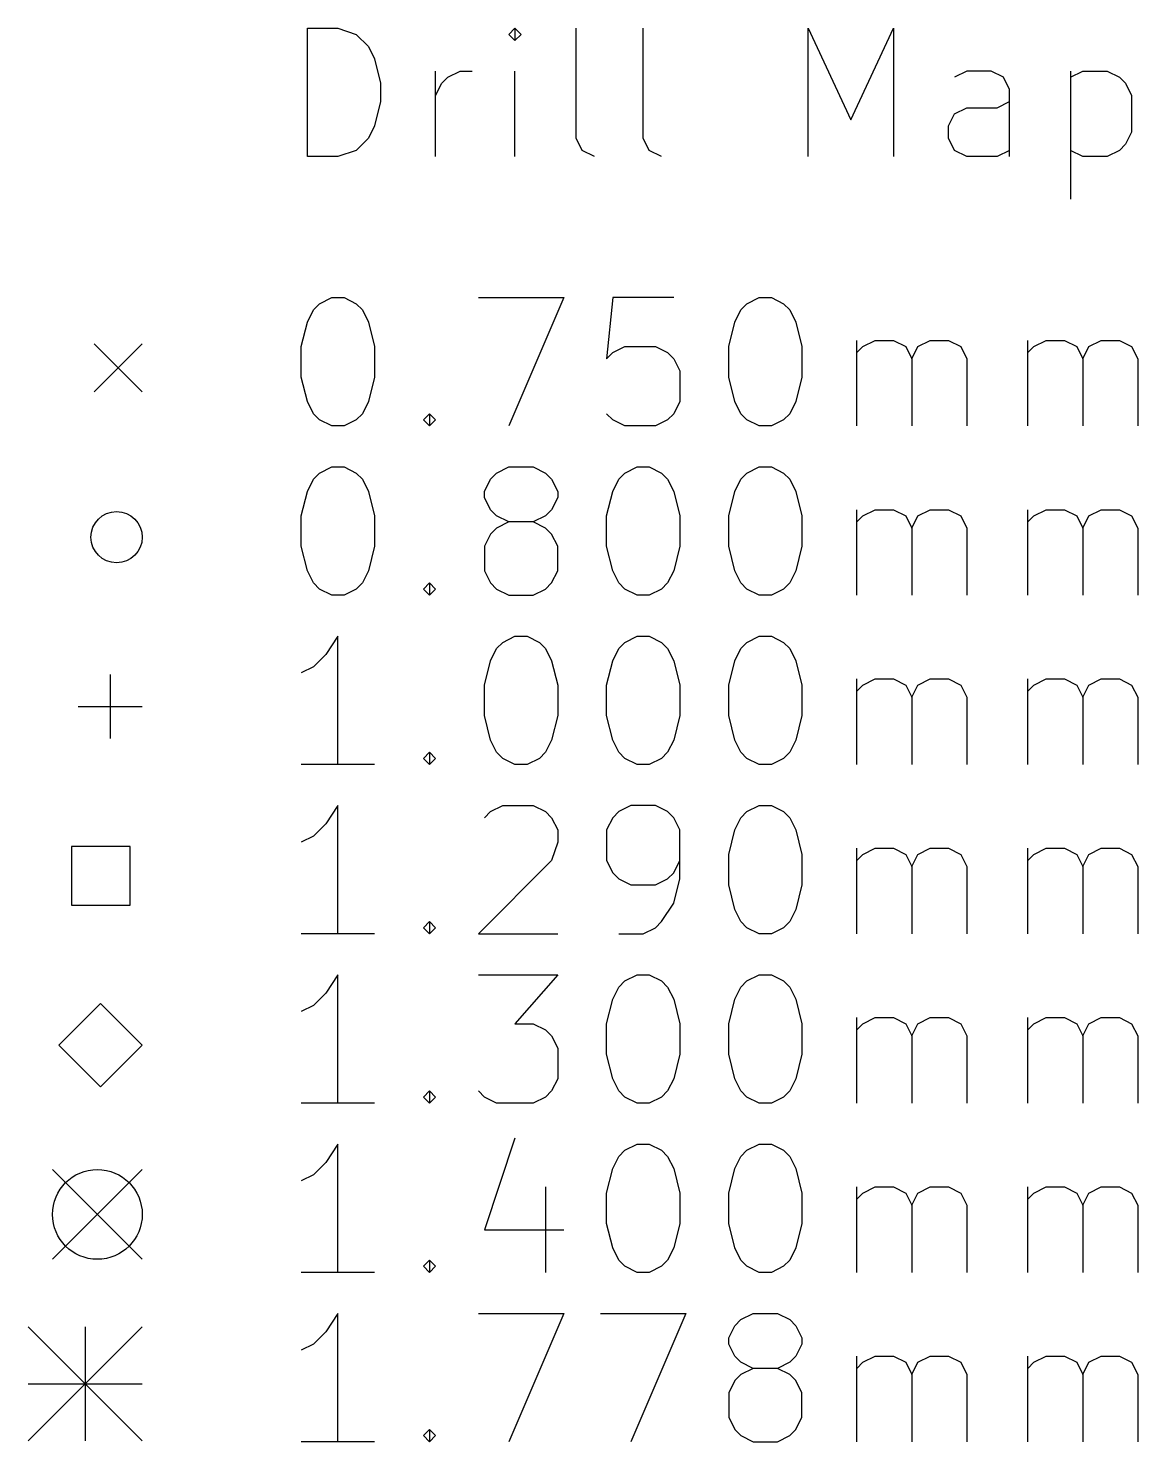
# Model space of a CAD drawing. Extents: x 10.2 to 77, y -59.9 to -12.
# Drawn here: x 10.19 to 27.5, y -59.17 to -37.13 of the extents above; entities that cross this region are included whole.
import ezdxf

# ---------------------------------------------------------------- set-up
doc = ezdxf.new("R2010")
doc.units = 0
doc.layers.add('BLACK', color=7, linetype='CONTINUOUS')

msp = doc.modelspace()

# ---------------------------------------------------------------- linework, layer by layer
at = {"layer": 'BLACK', "linetype": 'CONTINUOUS'}
for p, q in [((14.5475, -39.1334), (14.5475, -37.1334)), ((14.5475, -37.1334), (15.0237, -37.1334)), ((15.0237, -37.1334), (15.3094, -37.2287)), ((15.3094, -37.2287), (15.4999, -37.4192)), ((17.7856, -37.1334), (17.6904, -37.2287)), ((17.6904, -37.2287), (17.7856, -37.3239)), ((17.8808, -37.2287), (17.7856, -37.1334)), ((17.7856, -37.1334), (17.7856, -37.3239)), ((17.7856, -37.3239), (17.8808, -37.2287)), ((18.738, -38.8477), (18.738, -37.1334)), ((19.7856, -38.8477), (19.7856, -37.1334)), ((22.357, -39.1334), (22.357, -37.1334)), ((22.357, -37.1334), (23.0237, -38.562)), ((23.0237, -38.562), (23.6904, -37.1334)), ((23.6904, -37.1334), (23.6904, -39.1334)), ((15.4999, -37.4192), (15.5951, -37.6096)), ((15.5951, -37.6096), (15.6904, -37.9906)), ((16.5475, -39.1334), (16.5475, -37.8001)), ((16.6427, -37.9906), (16.738, -37.8953)), ((16.738, -37.8953), (16.9285, -37.8001)), ((16.9285, -37.8001), (17.1189, -37.8001)), ((17.7856, -39.1334), (17.7856, -37.8001)), ((24.8332, -37.8001), (24.6427, -37.8953)), ((25.2142, -37.8001), (24.8332, -37.8001)), ((25.4047, -37.8953), (25.2142, -37.8001)), ((25.4999, -38.0858), (25.4047, -37.8953)), ((26.4523, -37.8001), (26.4523, -39.8001)), ((26.4523, -37.8953), (26.6427, -37.8001)), ((26.6427, -37.8001), (27.0237, -37.8001)), ((27.0237, -37.8001), (27.2142, -37.8953)), ((27.2142, -37.8953), (27.3094, -37.9906)), ((15.6904, -37.9906), (15.6904, -38.2763)), ((16.5475, -38.1811), (16.6427, -37.9906)), ((25.4999, -39.1334), (25.4999, -38.0858)), ((27.3094, -37.9906), (27.4047, -38.1811)), ((15.6904, -38.2763), (15.5951, -38.6573)), ((25.3094, -38.3715), (25.4999, -38.2763)), ((27.4047, -38.1811), (27.4047, -38.7525)), ((24.5475, -38.6573), (24.6427, -38.4668)), ((24.6427, -38.4668), (24.8332, -38.3715)), ((24.8332, -38.3715), (25.3094, -38.3715)), ((15.5951, -38.6573), (15.4999, -38.8477)), ((24.5475, -38.8477), (24.5475, -38.6573)), ((27.4047, -38.7525), (27.3094, -38.943)), ((15.4999, -38.8477), (15.3094, -39.0382)), ((18.8332, -39.0382), (18.738, -38.8477)), ((19.8808, -39.0382), (19.7856, -38.8477)), ((24.6427, -39.0382), (24.5475, -38.8477)), ((27.3094, -38.943), (27.2142, -39.0382)), ((15.0237, -39.1334), (14.5475, -39.1334)), ((15.3094, -39.0382), (15.0237, -39.1334)), ((19.0237, -39.1334), (18.8332, -39.0382)), ((20.0713, -39.1334), (19.8808, -39.0382)), ((24.8332, -39.1334), (24.6427, -39.0382)), ((25.3094, -39.1334), (24.8332, -39.1334)), ((25.4999, -39.0382), (25.3094, -39.1334)), ((26.6427, -39.1334), (26.4523, -39.0382)), ((27.0237, -39.1334), (26.6427, -39.1334)), ((27.2142, -39.0382), (27.0237, -39.1334)), ((14.6427, -41.5239), (14.738, -41.4287)), ((14.738, -41.4287), (14.9285, -41.3334)), ((14.9285, -41.3334), (15.1189, -41.3334)), ((15.1189, -41.3334), (15.3094, -41.4287)), ((15.3094, -41.4287), (15.4047, -41.5239)), ((17.2142, -41.3334), (18.5475, -41.3334)), ((18.5475, -41.3334), (17.6904, -43.3334)), ((19.3094, -41.3334), (19.2142, -42.2858)), ((20.2618, -41.3334), (19.3094, -41.3334)), ((21.3094, -41.5239), (21.4047, -41.4287)), ((21.4047, -41.4287), (21.5951, -41.3334)), ((21.5951, -41.3334), (21.7856, -41.3334)), ((21.7856, -41.3334), (21.9761, -41.4287)), ((21.9761, -41.4287), (22.0713, -41.5239)), ((14.5475, -41.7144), (14.6427, -41.5239)), ((15.4047, -41.5239), (15.4999, -41.7144)), ((21.2142, -41.7144), (21.3094, -41.5239)), ((22.0713, -41.5239), (22.1666, -41.7144)), ((14.4523, -42.0953), (14.5475, -41.7144)), ((15.4999, -41.7144), (15.5951, -42.0953)), ((21.1189, -42.0953), (21.2142, -41.7144)), ((22.1666, -41.7144), (22.2618, -42.0953)), ((11.2213, -42.0537), (11.9713, -42.8037)), ((11.9713, -42.0537), (11.2213, -42.8037)), ((14.4523, -42.5715), (14.4523, -42.0953)), ((15.5951, -42.0953), (15.5951, -42.5715)), ((19.3094, -42.1906), (19.4999, -42.0953)), ((19.4999, -42.0953), (19.9761, -42.0953)), ((19.9761, -42.0953), (20.1666, -42.1906)), ((21.1189, -42.5715), (21.1189, -42.0953)), ((22.2618, -42.0953), (22.2618, -42.5715)), ((23.1189, -43.3334), (23.1189, -42.0001)), ((23.1189, -42.1906), (23.2142, -42.0953)), ((23.2142, -42.0953), (23.4047, -42.0001)), ((23.4047, -42.0001), (23.6904, -42.0001)), ((23.6904, -42.0001), (23.8808, -42.0953)), ((23.8808, -42.0953), (23.9761, -42.2858)), ((23.9761, -42.2858), (24.0713, -42.0953)), ((24.0713, -42.0953), (24.2618, -42.0001)), ((24.2618, -42.0001), (24.5475, -42.0001)), ((24.5475, -42.0001), (24.738, -42.0953)), ((24.738, -42.0953), (24.8332, -42.2858)), ((25.7856, -43.3334), (25.7856, -42.0001)), ((25.7856, -42.1906), (25.8808, -42.0953)), ((25.8808, -42.0953), (26.0713, -42.0001)), ((26.0713, -42.0001), (26.357, -42.0001)), ((26.357, -42.0001), (26.5475, -42.0953)), ((26.5475, -42.0953), (26.6427, -42.2858)), ((26.6427, -42.2858), (26.738, -42.0953)), ((26.738, -42.0953), (26.9285, -42.0001)), ((26.9285, -42.0001), (27.2142, -42.0001)), ((27.2142, -42.0001), (27.4047, -42.0953)), ((27.4047, -42.0953), (27.4999, -42.2858)), ((19.2142, -42.2858), (19.3094, -42.1906)), ((20.1666, -42.1906), (20.2618, -42.2858)), ((20.2618, -42.2858), (20.357, -42.4763)), ((23.9761, -42.2858), (23.9761, -43.3334)), ((24.8332, -42.2858), (24.8332, -43.3334)), ((26.6427, -42.2858), (26.6427, -43.3334)), ((27.4999, -42.2858), (27.4999, -43.3334)), ((20.357, -42.4763), (20.357, -42.9525)), ((14.5475, -42.9525), (14.4523, -42.5715)), ((15.5951, -42.5715), (15.4999, -42.9525)), ((21.2142, -42.9525), (21.1189, -42.5715)), ((22.2618, -42.5715), (22.1666, -42.9525)), ((14.6427, -43.143), (14.5475, -42.9525)), ((15.4999, -42.9525), (15.4047, -43.143)), ((20.357, -42.9525), (20.2618, -43.143)), ((21.3094, -43.143), (21.2142, -42.9525)), ((22.1666, -42.9525), (22.0713, -43.143)), ((14.738, -43.2382), (14.6427, -43.143)), ((15.4047, -43.143), (15.3094, -43.2382)), ((16.357, -43.2382), (16.4523, -43.143)), ((16.4523, -43.143), (16.5475, -43.2382)), ((16.4523, -43.143), (16.4523, -43.3334)), ((19.3094, -43.2382), (19.2142, -43.143)), ((20.2618, -43.143), (20.1666, -43.2382)), ((21.4047, -43.2382), (21.3094, -43.143)), ((22.0713, -43.143), (21.9761, -43.2382)), ((14.9285, -43.3334), (14.738, -43.2382)), ((15.1189, -43.3334), (14.9285, -43.3334)), ((15.3094, -43.2382), (15.1189, -43.3334)), ((16.4523, -43.3334), (16.357, -43.2382)), ((16.5475, -43.2382), (16.4523, -43.3334)), ((19.4999, -43.3334), (19.3094, -43.2382)), ((19.9761, -43.3334), (19.4999, -43.3334)), ((20.1666, -43.2382), (19.9761, -43.3334)), ((21.5951, -43.3334), (21.4047, -43.2382)), ((21.7856, -43.3334), (21.5951, -43.3334)), ((21.9761, -43.2382), (21.7856, -43.3334)), ((14.6427, -44.1639), (14.738, -44.0687)), ((14.738, -44.0687), (14.9285, -43.9734)), ((14.9285, -43.9734), (15.1189, -43.9734)), ((15.1189, -43.9734), (15.3094, -44.0687)), ((15.3094, -44.0687), (15.4047, -44.1639)), ((17.4047, -44.1639), (17.4999, -44.0687)), ((17.4999, -44.0687), (17.6904, -43.9734)), ((17.6904, -43.9734), (18.0713, -43.9734)), ((18.0713, -43.9734), (18.2618, -44.0687)), ((18.2618, -44.0687), (18.357, -44.1639)), ((19.4047, -44.1639), (19.4999, -44.0687)), ((19.4999, -44.0687), (19.6904, -43.9734)), ((19.6904, -43.9734), (19.8808, -43.9734)), ((19.8808, -43.9734), (20.0713, -44.0687)), ((20.0713, -44.0687), (20.1666, -44.1639)), ((21.3094, -44.1639), (21.4047, -44.0687)), ((21.4047, -44.0687), (21.5951, -43.9734)), ((21.5951, -43.9734), (21.7856, -43.9734)), ((21.7856, -43.9734), (21.9761, -44.0687)), ((21.9761, -44.0687), (22.0713, -44.1639)), ((14.5475, -44.3544), (14.6427, -44.1639)), ((15.4047, -44.1639), (15.4999, -44.3544)), ((17.3094, -44.3544), (17.4047, -44.1639)), ((18.357, -44.1639), (18.4523, -44.3544)), ((19.3094, -44.3544), (19.4047, -44.1639)), ((20.1666, -44.1639), (20.2618, -44.3544)), ((21.2142, -44.3544), (21.3094, -44.1639)), ((22.0713, -44.1639), (22.1666, -44.3544)), ((14.4523, -44.7353), (14.5475, -44.3544)), ((15.4999, -44.3544), (15.5951, -44.7353)), ((17.3094, -44.4496), (17.3094, -44.3544)), ((17.4047, -44.6401), (17.3094, -44.4496)), ((18.4523, -44.4496), (18.357, -44.6401)), ((18.4523, -44.3544), (18.4523, -44.4496)), ((19.2142, -44.7353), (19.3094, -44.3544)), ((20.2618, -44.3544), (20.357, -44.7353)), ((21.1189, -44.7353), (21.2142, -44.3544)), ((22.1666, -44.3544), (22.2618, -44.7353)), ((14.4523, -45.2115), (14.4523, -44.7353)), ((15.5951, -44.7353), (15.5951, -45.2115)), ((17.4999, -44.7353), (17.4047, -44.6401)), ((17.6904, -44.8306), (17.4999, -44.7353)), ((18.2618, -44.7353), (18.0713, -44.8306)), ((18.357, -44.6401), (18.2618, -44.7353)), ((19.2142, -45.2115), (19.2142, -44.7353)), ((20.357, -44.7353), (20.357, -45.2115)), ((21.1189, -45.2115), (21.1189, -44.7353)), ((22.2618, -44.7353), (22.2618, -45.2115)), ((23.1189, -45.9734), (23.1189, -44.6401)), ((23.1189, -44.8306), (23.2142, -44.7353)), ((23.2142, -44.7353), (23.4047, -44.6401)), ((23.4047, -44.6401), (23.6904, -44.6401)), ((23.6904, -44.6401), (23.8808, -44.7353)), ((23.8808, -44.7353), (23.9761, -44.9258)), ((23.9761, -44.9258), (24.0713, -44.7353)), ((24.0713, -44.7353), (24.2618, -44.6401)), ((24.2618, -44.6401), (24.5475, -44.6401)), ((24.5475, -44.6401), (24.738, -44.7353)), ((24.738, -44.7353), (24.8332, -44.9258)), ((25.7856, -45.9734), (25.7856, -44.6401)), ((25.7856, -44.8306), (25.8808, -44.7353)), ((25.8808, -44.7353), (26.0713, -44.6401)), ((26.0713, -44.6401), (26.357, -44.6401)), ((26.357, -44.6401), (26.5475, -44.7353)), ((26.5475, -44.7353), (26.6427, -44.9258)), ((26.6427, -44.9258), (26.738, -44.7353)), ((26.738, -44.7353), (26.9285, -44.6401)), ((26.9285, -44.6401), (27.2142, -44.6401)), ((27.2142, -44.6401), (27.4047, -44.7353)), ((27.4047, -44.7353), (27.4999, -44.9258)), ((17.4999, -44.9258), (17.4047, -45.0211)), ((17.6904, -44.8306), (17.4999, -44.9258)), ((18.0713, -44.8306), (17.6904, -44.8306)), ((18.2618, -44.9258), (18.0713, -44.8306)), ((18.357, -45.0211), (18.2618, -44.9258)), ((23.9761, -44.9258), (23.9761, -45.9734)), ((24.8332, -44.9258), (24.8332, -45.9734)), ((26.6427, -44.9258), (26.6427, -45.9734)), ((27.4999, -44.9258), (27.4999, -45.9734)), ((17.4047, -45.0211), (17.3094, -45.2115)), ((18.4523, -45.2115), (18.357, -45.0211)), ((14.5475, -45.5925), (14.4523, -45.2115)), ((15.5951, -45.2115), (15.4999, -45.5925)), ((17.3094, -45.2115), (17.3094, -45.5925)), ((18.4523, -45.5925), (18.4523, -45.2115)), ((19.3094, -45.5925), (19.2142, -45.2115)), ((20.357, -45.2115), (20.2618, -45.5925)), ((21.2142, -45.5925), (21.1189, -45.2115)), ((22.2618, -45.2115), (22.1666, -45.5925)), ((14.6427, -45.783), (14.5475, -45.5925)), ((15.4999, -45.5925), (15.4047, -45.783)), ((17.3094, -45.5925), (17.4047, -45.783)), ((18.357, -45.783), (18.4523, -45.5925)), ((19.4047, -45.783), (19.3094, -45.5925)), ((20.2618, -45.5925), (20.1666, -45.783)), ((21.3094, -45.783), (21.2142, -45.5925)), ((22.1666, -45.5925), (22.0713, -45.783)), ((14.738, -45.8782), (14.6427, -45.783)), ((15.4047, -45.783), (15.3094, -45.8782)), ((16.357, -45.8782), (16.4523, -45.783)), ((16.4523, -45.783), (16.5475, -45.8782)), ((16.4523, -45.783), (16.4523, -45.9734)), ((17.4047, -45.783), (17.4999, -45.8782)), ((18.2618, -45.8782), (18.357, -45.783)), ((19.4999, -45.8782), (19.4047, -45.783)), ((20.1666, -45.783), (20.0713, -45.8782)), ((21.4047, -45.8782), (21.3094, -45.783)), ((22.0713, -45.783), (21.9761, -45.8782)), ((14.9285, -45.9734), (14.738, -45.8782)), ((15.1189, -45.9734), (14.9285, -45.9734)), ((15.3094, -45.8782), (15.1189, -45.9734)), ((16.4523, -45.9734), (16.357, -45.8782)), ((16.5475, -45.8782), (16.4523, -45.9734)), ((17.4999, -45.8782), (17.6904, -45.9734)), ((17.6904, -45.9734), (18.0713, -45.9734)), ((18.0713, -45.9734), (18.2618, -45.8782)), ((19.6904, -45.9734), (19.4999, -45.8782)), ((19.8808, -45.9734), (19.6904, -45.9734)), ((20.0713, -45.8782), (19.8808, -45.9734)), ((21.5951, -45.9734), (21.4047, -45.8782)), ((21.7856, -45.9734), (21.5951, -45.9734)), ((21.9761, -45.8782), (21.7856, -45.9734)), ((15.0237, -46.6134), (14.8332, -46.8992)), ((15.0237, -48.6134), (15.0237, -46.6134)), ((17.4999, -46.8039), (17.5951, -46.7087)), ((17.5951, -46.7087), (17.7856, -46.6134)), ((17.7856, -46.6134), (17.9761, -46.6134)), ((17.9761, -46.6134), (18.1666, -46.7087)), ((18.1666, -46.7087), (18.2618, -46.8039)), ((19.4047, -46.8039), (19.4999, -46.7087)), ((19.4999, -46.7087), (19.6904, -46.6134)), ((19.6904, -46.6134), (19.8808, -46.6134)), ((19.8808, -46.6134), (20.0713, -46.7087)), ((20.0713, -46.7087), (20.1666, -46.8039)), ((21.3094, -46.8039), (21.4047, -46.7087)), ((21.4047, -46.7087), (21.5951, -46.6134)), ((21.5951, -46.6134), (21.7856, -46.6134)), ((21.7856, -46.6134), (21.9761, -46.7087)), ((21.9761, -46.7087), (22.0713, -46.8039)), ((14.8332, -46.8992), (14.6427, -47.0896)), ((17.4047, -46.9944), (17.4999, -46.8039)), ((18.2618, -46.8039), (18.357, -46.9944)), ((19.3094, -46.9944), (19.4047, -46.8039)), ((20.1666, -46.8039), (20.2618, -46.9944)), ((21.2142, -46.9944), (21.3094, -46.8039)), ((22.0713, -46.8039), (22.1666, -46.9944)), ((14.6427, -47.0896), (14.4523, -47.1849)), ((17.3094, -47.3753), (17.4047, -46.9944)), ((18.357, -46.9944), (18.4523, -47.3753)), ((19.2142, -47.3753), (19.3094, -46.9944)), ((20.2618, -46.9944), (20.357, -47.3753)), ((21.1189, -47.3753), (21.2142, -46.9944)), ((22.1666, -46.9944), (22.2618, -47.3753)), ((11.4713, -47.2087), (11.4713, -48.2087)), ((17.3094, -47.8515), (17.3094, -47.3753)), ((18.4523, -47.3753), (18.4523, -47.8515)), ((19.2142, -47.8515), (19.2142, -47.3753)), ((20.357, -47.3753), (20.357, -47.8515)), ((21.1189, -47.8515), (21.1189, -47.3753)), ((22.2618, -47.3753), (22.2618, -47.8515)), ((23.1189, -48.6134), (23.1189, -47.2801)), ((23.1189, -47.4706), (23.2142, -47.3753)), ((23.2142, -47.3753), (23.4047, -47.2801)), ((23.4047, -47.2801), (23.6904, -47.2801)), ((23.6904, -47.2801), (23.8808, -47.3753)), ((23.8808, -47.3753), (23.9761, -47.5658)), ((23.9761, -47.5658), (24.0713, -47.3753)), ((24.0713, -47.3753), (24.2618, -47.2801)), ((24.2618, -47.2801), (24.5475, -47.2801)), ((24.5475, -47.2801), (24.738, -47.3753)), ((24.738, -47.3753), (24.8332, -47.5658)), ((25.7856, -48.6134), (25.7856, -47.2801)), ((25.7856, -47.4706), (25.8808, -47.3753)), ((25.8808, -47.3753), (26.0713, -47.2801)), ((26.0713, -47.2801), (26.357, -47.2801)), ((26.357, -47.2801), (26.5475, -47.3753)), ((26.5475, -47.3753), (26.6427, -47.5658)), ((26.6427, -47.5658), (26.738, -47.3753)), ((26.738, -47.3753), (26.9285, -47.2801)), ((26.9285, -47.2801), (27.2142, -47.2801)), ((27.2142, -47.2801), (27.4047, -47.3753)), ((27.4047, -47.3753), (27.4999, -47.5658)), ((23.9761, -47.5658), (23.9761, -48.6134)), ((24.8332, -47.5658), (24.8332, -48.6134)), ((26.6427, -47.5658), (26.6427, -48.6134)), ((27.4999, -47.5658), (27.4999, -48.6134)), ((10.9713, -47.7087), (11.9713, -47.7087)), ((17.4047, -48.2325), (17.3094, -47.8515)), ((18.4523, -47.8515), (18.357, -48.2325)), ((19.3094, -48.2325), (19.2142, -47.8515)), ((20.357, -47.8515), (20.2618, -48.2325)), ((21.2142, -48.2325), (21.1189, -47.8515)), ((22.2618, -47.8515), (22.1666, -48.2325)), ((17.4999, -48.423), (17.4047, -48.2325)), ((18.357, -48.2325), (18.2618, -48.423)), ((19.4047, -48.423), (19.3094, -48.2325)), ((20.2618, -48.2325), (20.1666, -48.423)), ((21.3094, -48.423), (21.2142, -48.2325)), ((22.1666, -48.2325), (22.0713, -48.423)), ((16.357, -48.5182), (16.4523, -48.423)), ((16.4523, -48.423), (16.5475, -48.5182)), ((16.4523, -48.423), (16.4523, -48.6134)), ((17.5951, -48.5182), (17.4999, -48.423)), ((18.2618, -48.423), (18.1666, -48.5182)), ((19.4999, -48.5182), (19.4047, -48.423)), ((20.1666, -48.423), (20.0713, -48.5182)), ((21.4047, -48.5182), (21.3094, -48.423)), ((22.0713, -48.423), (21.9761, -48.5182)), ((15.5951, -48.6134), (14.4523, -48.6134)), ((16.4523, -48.6134), (16.357, -48.5182)), ((16.5475, -48.5182), (16.4523, -48.6134)), ((17.7856, -48.6134), (17.5951, -48.5182)), ((17.9761, -48.6134), (17.7856, -48.6134)), ((18.1666, -48.5182), (17.9761, -48.6134)), ((19.6904, -48.6134), (19.4999, -48.5182)), ((19.8808, -48.6134), (19.6904, -48.6134)), ((20.0713, -48.5182), (19.8808, -48.6134)), ((21.5951, -48.6134), (21.4047, -48.5182)), ((21.7856, -48.6134), (21.5951, -48.6134)), ((21.9761, -48.5182), (21.7856, -48.6134)), ((15.0237, -49.2534), (14.8332, -49.5392)), ((15.0237, -51.2534), (15.0237, -49.2534)), ((17.3094, -49.4439), (17.4047, -49.3487)), ((17.4047, -49.3487), (17.5951, -49.2534)), ((17.5951, -49.2534), (18.0713, -49.2534)), ((18.0713, -49.2534), (18.2618, -49.3487)), ((18.2618, -49.3487), (18.357, -49.4439)), ((19.4047, -49.3487), (19.3094, -49.4439)), ((19.5951, -49.2534), (19.4047, -49.3487)), ((19.9761, -49.2534), (19.5951, -49.2534)), ((20.1666, -49.3487), (19.9761, -49.2534)), ((20.2618, -49.4439), (20.1666, -49.3487)), ((21.3094, -49.4439), (21.4047, -49.3487)), ((21.4047, -49.3487), (21.5951, -49.2534)), ((21.5951, -49.2534), (21.7856, -49.2534)), ((21.7856, -49.2534), (21.9761, -49.3487)), ((21.9761, -49.3487), (22.0713, -49.4439)), ((14.8332, -49.5392), (14.6427, -49.7296)), ((18.357, -49.4439), (18.4523, -49.6344)), ((19.3094, -49.4439), (19.2142, -49.6344)), ((20.357, -49.6344), (20.2618, -49.4439)), ((21.2142, -49.6344), (21.3094, -49.4439)), ((22.0713, -49.4439), (22.1666, -49.6344)), ((14.6427, -49.7296), (14.4523, -49.8249)), ((18.4523, -49.6344), (18.4523, -49.8249)), ((19.2142, -49.6344), (19.2142, -50.1106)), ((20.357, -50.3963), (20.357, -49.6344)), ((21.1189, -50.0153), (21.2142, -49.6344)), ((22.1666, -49.6344), (22.2618, -50.0153)), ((11.7824, -49.8926), (10.8702, -49.8926)), ((10.8702, -49.8926), (10.8702, -50.8048)), ((11.7824, -50.8048), (11.7824, -49.8926)), ((18.4523, -49.8249), (18.357, -50.1106)), ((21.1189, -50.4915), (21.1189, -50.0153)), ((22.2618, -50.0153), (22.2618, -50.4915)), ((23.1189, -51.2534), (23.1189, -49.9201)), ((23.1189, -50.1106), (23.2142, -50.0153)), ((23.2142, -50.0153), (23.4047, -49.9201)), ((23.4047, -49.9201), (23.6904, -49.9201)), ((23.6904, -49.9201), (23.8808, -50.0153)), ((23.8808, -50.0153), (23.9761, -50.2058)), ((23.9761, -50.2058), (24.0713, -50.0153)), ((24.0713, -50.0153), (24.2618, -49.9201)), ((24.2618, -49.9201), (24.5475, -49.9201)), ((24.5475, -49.9201), (24.738, -50.0153)), ((24.738, -50.0153), (24.8332, -50.2058)), ((25.7856, -51.2534), (25.7856, -49.9201)), ((25.7856, -50.1106), (25.8808, -50.0153)), ((25.8808, -50.0153), (26.0713, -49.9201)), ((26.0713, -49.9201), (26.357, -49.9201)), ((26.357, -49.9201), (26.5475, -50.0153)), ((26.5475, -50.0153), (26.6427, -50.2058)), ((26.6427, -50.2058), (26.738, -50.0153)), ((26.738, -50.0153), (26.9285, -49.9201)), ((26.9285, -49.9201), (27.2142, -49.9201)), ((27.2142, -49.9201), (27.4047, -50.0153)), ((27.4047, -50.0153), (27.4999, -50.2058)), ((18.357, -50.1106), (17.2142, -51.2534)), ((19.2142, -50.1106), (19.3094, -50.3011)), ((20.2618, -50.3011), (20.357, -50.1106)), ((23.9761, -50.2058), (23.9761, -51.2534)), ((24.8332, -50.2058), (24.8332, -51.2534)), ((26.6427, -50.2058), (26.6427, -51.2534)), ((27.4999, -50.2058), (27.4999, -51.2534)), ((19.3094, -50.3011), (19.4047, -50.3963)), ((19.4047, -50.3963), (19.5951, -50.4915)), ((19.9761, -50.4915), (20.1666, -50.3963)), ((20.1666, -50.3963), (20.2618, -50.3011)), ((20.2618, -50.7773), (20.357, -50.3963)), ((19.5951, -50.4915), (19.9761, -50.4915)), ((21.2142, -50.8725), (21.1189, -50.4915)), ((22.2618, -50.4915), (22.1666, -50.8725)), ((10.8702, -50.8048), (11.7824, -50.8048)), ((20.0713, -51.063), (20.2618, -50.7773)), ((21.3094, -51.063), (21.2142, -50.8725)), ((22.1666, -50.8725), (22.0713, -51.063)), ((16.357, -51.1582), (16.4523, -51.063)), ((16.4523, -51.063), (16.5475, -51.1582)), ((16.4523, -51.063), (16.4523, -51.2534)), ((19.9761, -51.1582), (20.0713, -51.063)), ((21.4047, -51.1582), (21.3094, -51.063)), ((22.0713, -51.063), (21.9761, -51.1582)), ((15.5951, -51.2534), (14.4523, -51.2534)), ((16.4523, -51.2534), (16.357, -51.1582)), ((16.5475, -51.1582), (16.4523, -51.2534)), ((17.2142, -51.2534), (18.4523, -51.2534)), ((19.4047, -51.2534), (19.7856, -51.2534)), ((19.7856, -51.2534), (19.9761, -51.1582)), ((21.5951, -51.2534), (21.4047, -51.1582)), ((21.7856, -51.2534), (21.5951, -51.2534)), ((21.9761, -51.1582), (21.7856, -51.2534)), ((15.0237, -51.8934), (14.8332, -52.1792)), ((15.0237, -53.8934), (15.0237, -51.8934)), ((17.2142, -51.8934), (18.4523, -51.8934)), ((18.4523, -51.8934), (17.7856, -52.6553)), ((19.4047, -52.0839), (19.4999, -51.9887)), ((19.4999, -51.9887), (19.6904, -51.8934)), ((19.6904, -51.8934), (19.8808, -51.8934)), ((19.8808, -51.8934), (20.0713, -51.9887)), ((20.0713, -51.9887), (20.1666, -52.0839)), ((21.3094, -52.0839), (21.4047, -51.9887)), ((21.4047, -51.9887), (21.5951, -51.8934)), ((21.5951, -51.8934), (21.7856, -51.8934)), ((21.7856, -51.8934), (21.9761, -51.9887)), ((21.9761, -51.9887), (22.0713, -52.0839)), ((14.8332, -52.1792), (14.6427, -52.3696)), ((19.3094, -52.2744), (19.4047, -52.0839)), ((20.1666, -52.0839), (20.2618, -52.2744)), ((21.2142, -52.2744), (21.3094, -52.0839)), ((22.0713, -52.0839), (22.1666, -52.2744)), ((11.3213, -52.3387), (10.6713, -52.9887)), ((11.9713, -52.9887), (11.3213, -52.3387)), ((14.6427, -52.3696), (14.4523, -52.4649)), ((19.2142, -52.6553), (19.3094, -52.2744)), ((20.2618, -52.2744), (20.357, -52.6553)), ((21.1189, -52.6553), (21.2142, -52.2744)), ((22.1666, -52.2744), (22.2618, -52.6553)), ((17.7856, -52.6553), (18.0713, -52.6553)), ((18.0713, -52.6553), (18.2618, -52.7506)), ((19.2142, -53.1315), (19.2142, -52.6553)), ((20.357, -52.6553), (20.357, -53.1315)), ((21.1189, -53.1315), (21.1189, -52.6553)), ((22.2618, -52.6553), (22.2618, -53.1315)), ((23.1189, -53.8934), (23.1189, -52.5601)), ((23.1189, -52.7506), (23.2142, -52.6553)), ((23.2142, -52.6553), (23.4047, -52.5601)), ((23.4047, -52.5601), (23.6904, -52.5601)), ((23.6904, -52.5601), (23.8808, -52.6553)), ((23.8808, -52.6553), (23.9761, -52.8458)), ((23.9761, -52.8458), (24.0713, -52.6553)), ((24.0713, -52.6553), (24.2618, -52.5601)), ((24.2618, -52.5601), (24.5475, -52.5601)), ((24.5475, -52.5601), (24.738, -52.6553)), ((24.738, -52.6553), (24.8332, -52.8458)), ((25.7856, -53.8934), (25.7856, -52.5601)), ((25.7856, -52.7506), (25.8808, -52.6553)), ((25.8808, -52.6553), (26.0713, -52.5601)), ((26.0713, -52.5601), (26.357, -52.5601)), ((26.357, -52.5601), (26.5475, -52.6553)), ((26.5475, -52.6553), (26.6427, -52.8458)), ((26.6427, -52.8458), (26.738, -52.6553)), ((26.738, -52.6553), (26.9285, -52.5601)), ((26.9285, -52.5601), (27.2142, -52.5601)), ((27.2142, -52.5601), (27.4047, -52.6553)), ((27.4047, -52.6553), (27.4999, -52.8458)), ((18.2618, -52.7506), (18.357, -52.8458)), ((18.357, -52.8458), (18.4523, -53.0363)), ((23.9761, -52.8458), (23.9761, -53.8934)), ((24.8332, -52.8458), (24.8332, -53.8934)), ((26.6427, -52.8458), (26.6427, -53.8934)), ((27.4999, -52.8458), (27.4999, -53.8934)), ((10.6713, -52.9887), (11.3213, -53.6387)), ((11.3213, -53.6387), (11.9713, -52.9887)), ((18.4523, -53.0363), (18.4523, -53.5125)), ((19.3094, -53.5125), (19.2142, -53.1315)), ((20.357, -53.1315), (20.2618, -53.5125)), ((21.2142, -53.5125), (21.1189, -53.1315)), ((22.2618, -53.1315), (22.1666, -53.5125)), ((18.4523, -53.5125), (18.357, -53.703)), ((19.4047, -53.703), (19.3094, -53.5125)), ((20.2618, -53.5125), (20.1666, -53.703)), ((21.3094, -53.703), (21.2142, -53.5125)), ((22.1666, -53.5125), (22.0713, -53.703)), ((16.357, -53.7982), (16.4523, -53.703)), ((16.4523, -53.703), (16.5475, -53.7982)), ((16.4523, -53.703), (16.4523, -53.8934)), ((17.3094, -53.7982), (17.2142, -53.703)), ((18.357, -53.703), (18.2618, -53.7982)), ((19.4999, -53.7982), (19.4047, -53.703)), ((20.1666, -53.703), (20.0713, -53.7982)), ((21.4047, -53.7982), (21.3094, -53.703)), ((22.0713, -53.703), (21.9761, -53.7982)), ((15.5951, -53.8934), (14.4523, -53.8934)), ((16.4523, -53.8934), (16.357, -53.7982)), ((16.5475, -53.7982), (16.4523, -53.8934)), ((17.4999, -53.8934), (17.3094, -53.7982)), ((18.0713, -53.8934), (17.4999, -53.8934)), ((18.2618, -53.7982), (18.0713, -53.8934)), ((19.6904, -53.8934), (19.4999, -53.7982)), ((19.8808, -53.8934), (19.6904, -53.8934)), ((20.0713, -53.7982), (19.8808, -53.8934)), ((21.5951, -53.8934), (21.4047, -53.7982)), ((21.7856, -53.8934), (21.5951, -53.8934)), ((21.9761, -53.7982), (21.7856, -53.8934)), ((17.7856, -54.4382), (17.3094, -55.8668)), ((15.0237, -54.5334), (14.8332, -54.8192)), ((15.0237, -56.5334), (15.0237, -54.5334)), ((19.4047, -54.7239), (19.4999, -54.6287)), ((19.4999, -54.6287), (19.6904, -54.5334)), ((19.6904, -54.5334), (19.8808, -54.5334)), ((19.8808, -54.5334), (20.0713, -54.6287)), ((20.0713, -54.6287), (20.1666, -54.7239)), ((21.3094, -54.7239), (21.4047, -54.6287)), ((21.4047, -54.6287), (21.5951, -54.5334)), ((21.5951, -54.5334), (21.7856, -54.5334)), ((21.7856, -54.5334), (21.9761, -54.6287)), ((21.9761, -54.6287), (22.0713, -54.7239)), ((14.8332, -54.8192), (14.6427, -55.0096)), ((19.3094, -54.9144), (19.4047, -54.7239)), ((20.1666, -54.7239), (20.2618, -54.9144)), ((21.2142, -54.9144), (21.3094, -54.7239)), ((22.0713, -54.7239), (22.1666, -54.9144)), ((10.5713, -54.9287), (11.9713, -56.3287)), ((11.9713, -54.9287), (10.5713, -56.3287)), ((14.6427, -55.0096), (14.4523, -55.1049)), ((19.2142, -55.2953), (19.3094, -54.9144)), ((20.2618, -54.9144), (20.357, -55.2953)), ((21.1189, -55.2953), (21.2142, -54.9144)), ((22.1666, -54.9144), (22.2618, -55.2953)), ((18.2618, -55.2001), (18.2618, -56.5334)), ((19.2142, -55.7715), (19.2142, -55.2953)), ((20.357, -55.2953), (20.357, -55.7715)), ((21.1189, -55.7715), (21.1189, -55.2953)), ((22.2618, -55.2953), (22.2618, -55.7715)), ((23.1189, -56.5334), (23.1189, -55.2001)), ((23.1189, -55.3906), (23.2142, -55.2953)), ((23.2142, -55.2953), (23.4047, -55.2001)), ((23.4047, -55.2001), (23.6904, -55.2001)), ((23.6904, -55.2001), (23.8808, -55.2953)), ((23.8808, -55.2953), (23.9761, -55.4858)), ((23.9761, -55.4858), (24.0713, -55.2953)), ((24.0713, -55.2953), (24.2618, -55.2001)), ((24.2618, -55.2001), (24.5475, -55.2001)), ((24.5475, -55.2001), (24.738, -55.2953)), ((24.738, -55.2953), (24.8332, -55.4858)), ((25.7856, -56.5334), (25.7856, -55.2001)), ((25.7856, -55.3906), (25.8808, -55.2953)), ((25.8808, -55.2953), (26.0713, -55.2001)), ((26.0713, -55.2001), (26.357, -55.2001)), ((26.357, -55.2001), (26.5475, -55.2953)), ((26.5475, -55.2953), (26.6427, -55.4858)), ((26.6427, -55.4858), (26.738, -55.2953)), ((26.738, -55.2953), (26.9285, -55.2001)), ((26.9285, -55.2001), (27.2142, -55.2001)), ((27.2142, -55.2001), (27.4047, -55.2953)), ((27.4047, -55.2953), (27.4999, -55.4858)), ((23.9761, -55.4858), (23.9761, -56.5334)), ((24.8332, -55.4858), (24.8332, -56.5334)), ((26.6427, -55.4858), (26.6427, -56.5334)), ((27.4999, -55.4858), (27.4999, -56.5334)), ((17.3094, -55.8668), (18.5475, -55.8668)), ((19.3094, -56.1525), (19.2142, -55.7715)), ((20.357, -55.7715), (20.2618, -56.1525)), ((21.2142, -56.1525), (21.1189, -55.7715)), ((22.2618, -55.7715), (22.1666, -56.1525)), ((19.4047, -56.343), (19.3094, -56.1525)), ((20.2618, -56.1525), (20.1666, -56.343)), ((21.3094, -56.343), (21.2142, -56.1525)), ((22.1666, -56.1525), (22.0713, -56.343)), ((16.357, -56.4382), (16.4523, -56.343)), ((16.4523, -56.343), (16.5475, -56.4382)), ((16.4523, -56.343), (16.4523, -56.5334)), ((19.4999, -56.4382), (19.4047, -56.343)), ((20.1666, -56.343), (20.0713, -56.4382)), ((21.4047, -56.4382), (21.3094, -56.343)), ((22.0713, -56.343), (21.9761, -56.4382)), ((15.5951, -56.5334), (14.4523, -56.5334)), ((16.4523, -56.5334), (16.357, -56.4382)), ((16.5475, -56.4382), (16.4523, -56.5334)), ((19.6904, -56.5334), (19.4999, -56.4382)), ((19.8808, -56.5334), (19.6904, -56.5334)), ((20.0713, -56.4382), (19.8808, -56.5334)), ((21.5951, -56.5334), (21.4047, -56.4382)), ((21.7856, -56.5334), (21.5951, -56.5334)), ((21.9761, -56.4382), (21.7856, -56.5334)), ((15.0237, -57.1734), (14.8332, -57.4592)), ((15.0237, -59.1734), (15.0237, -57.1734)), ((17.2142, -57.1734), (18.5475, -57.1734)), ((18.5475, -57.1734), (17.6904, -59.1734)), ((19.1189, -57.1734), (20.4523, -57.1734)), ((20.4523, -57.1734), (19.5951, -59.1734)), ((21.2142, -57.3639), (21.3094, -57.2687)), ((21.3094, -57.2687), (21.4999, -57.1734)), ((21.4999, -57.1734), (21.8808, -57.1734)), ((21.8808, -57.1734), (22.0713, -57.2687)), ((22.0713, -57.2687), (22.1666, -57.3639)), ((10.1933, -57.3797), (11.9713, -59.1577)), ((11.9713, -57.3797), (10.1933, -59.1577)), ((11.0823, -57.3797), (11.0823, -59.1577)), ((14.8332, -57.4592), (14.6427, -57.6496)), ((21.1189, -57.5544), (21.2142, -57.3639)), ((22.1666, -57.3639), (22.2618, -57.5544)), ((14.6427, -57.6496), (14.4523, -57.7449)), ((21.1189, -57.6496), (21.1189, -57.5544)), ((21.2142, -57.8401), (21.1189, -57.6496)), ((22.2618, -57.6496), (22.1666, -57.8401)), ((22.2618, -57.5544), (22.2618, -57.6496)), ((21.3094, -57.9353), (21.2142, -57.8401)), ((21.4999, -58.0306), (21.3094, -57.9353)), ((22.0713, -57.9353), (21.8808, -58.0306)), ((22.1666, -57.8401), (22.0713, -57.9353)), ((23.1189, -59.1734), (23.1189, -57.8401)), ((23.1189, -58.0306), (23.2142, -57.9353)), ((23.2142, -57.9353), (23.4047, -57.8401)), ((23.4047, -57.8401), (23.6904, -57.8401)), ((23.6904, -57.8401), (23.8808, -57.9353)), ((23.8808, -57.9353), (23.9761, -58.1258)), ((23.9761, -58.1258), (24.0713, -57.9353)), ((24.0713, -57.9353), (24.2618, -57.8401)), ((24.2618, -57.8401), (24.5475, -57.8401)), ((24.5475, -57.8401), (24.738, -57.9353)), ((24.738, -57.9353), (24.8332, -58.1258)), ((25.7856, -59.1734), (25.7856, -57.8401)), ((25.7856, -58.0306), (25.8808, -57.9353)), ((25.8808, -57.9353), (26.0713, -57.8401)), ((26.0713, -57.8401), (26.357, -57.8401)), ((26.357, -57.8401), (26.5475, -57.9353)), ((26.5475, -57.9353), (26.6427, -58.1258)), ((26.6427, -58.1258), (26.738, -57.9353)), ((26.738, -57.9353), (26.9285, -57.8401)), ((26.9285, -57.8401), (27.2142, -57.8401)), ((27.2142, -57.8401), (27.4047, -57.9353)), ((27.4047, -57.9353), (27.4999, -58.1258)), ((21.3094, -58.1258), (21.2142, -58.2211)), ((21.4999, -58.0306), (21.3094, -58.1258)), ((21.8808, -58.0306), (21.4999, -58.0306)), ((22.0713, -58.1258), (21.8808, -58.0306)), ((22.1666, -58.2211), (22.0713, -58.1258)), ((23.9761, -58.1258), (23.9761, -59.1734)), ((24.8332, -58.1258), (24.8332, -59.1734)), ((26.6427, -58.1258), (26.6427, -59.1734)), ((27.4999, -58.1258), (27.4999, -59.1734)), ((10.1933, -58.2687), (11.9713, -58.2687)), ((21.2142, -58.2211), (21.1189, -58.4115)), ((22.2618, -58.4115), (22.1666, -58.2211)), ((21.1189, -58.4115), (21.1189, -58.7925)), ((22.2618, -58.7925), (22.2618, -58.4115)), ((21.1189, -58.7925), (21.2142, -58.983)), ((22.1666, -58.983), (22.2618, -58.7925)), ((16.357, -59.0782), (16.4523, -58.983)), ((16.4523, -58.983), (16.5475, -59.0782)), ((16.4523, -58.983), (16.4523, -59.1734)), ((21.2142, -58.983), (21.3094, -59.0782)), ((22.0713, -59.0782), (22.1666, -58.983)), ((15.5951, -59.1734), (14.4523, -59.1734)), ((16.4523, -59.1734), (16.357, -59.0782)), ((16.5475, -59.0782), (16.4523, -59.1734)), ((21.3094, -59.0782), (21.4999, -59.1734)), ((21.4999, -59.1734), (21.8808, -59.1734)), ((21.8808, -59.1734), (22.0713, -59.0782))]:
    msp.add_line(p, q, dxfattribs=at)
at = {"layer": 'BLACK'}
for centre, radius in [((11.5713, -45.0687), 0.4), ((11.2713, -55.6287), 0.7)]:
    msp.add_circle(centre, radius, dxfattribs=at)

doc.saveas('drawing.dxf')
